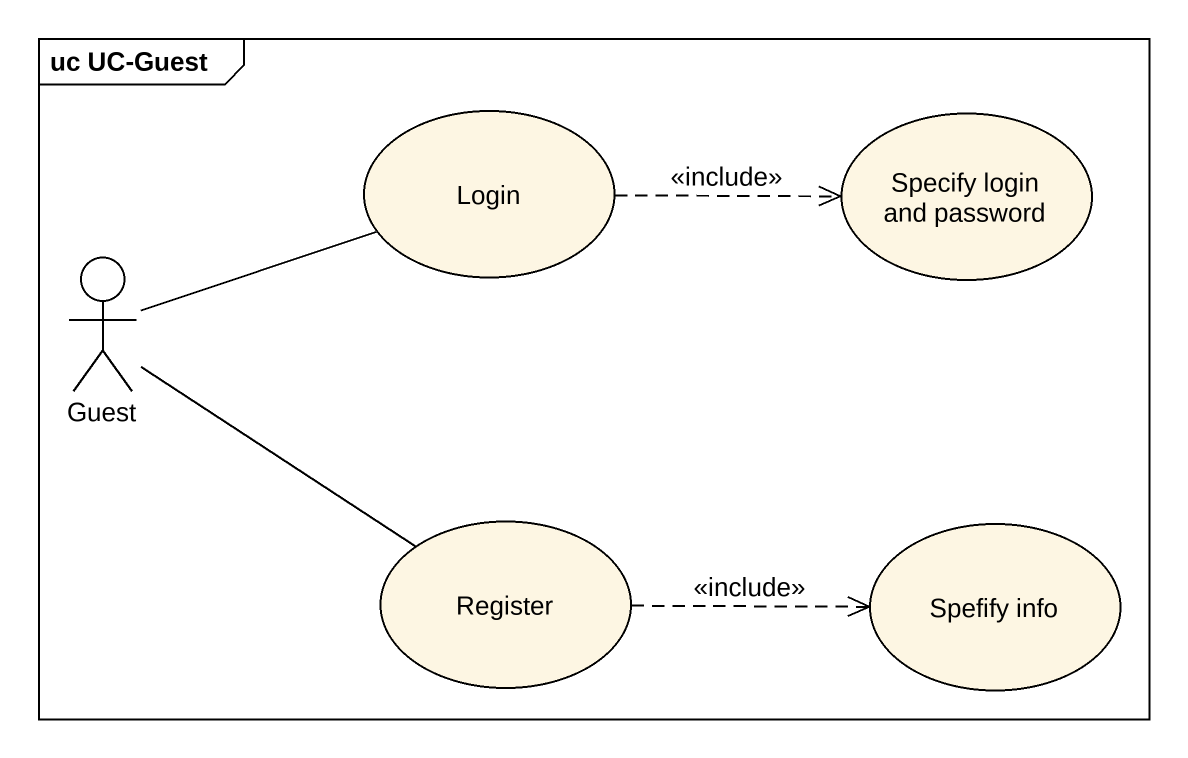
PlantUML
@startuml
mainframe uc UC-Guest
usecase Login
usecase "Specify login and password" as Specify_login_and_password
actor Guest
usecase Register
usecase "Spefify info" as Spefify_info
Login .right.> Specify_login_and_password : <<include>>
Guest -right- Login
Guest -right- Register
Register .right.> Spefify_info : <<include>>
@enduml
